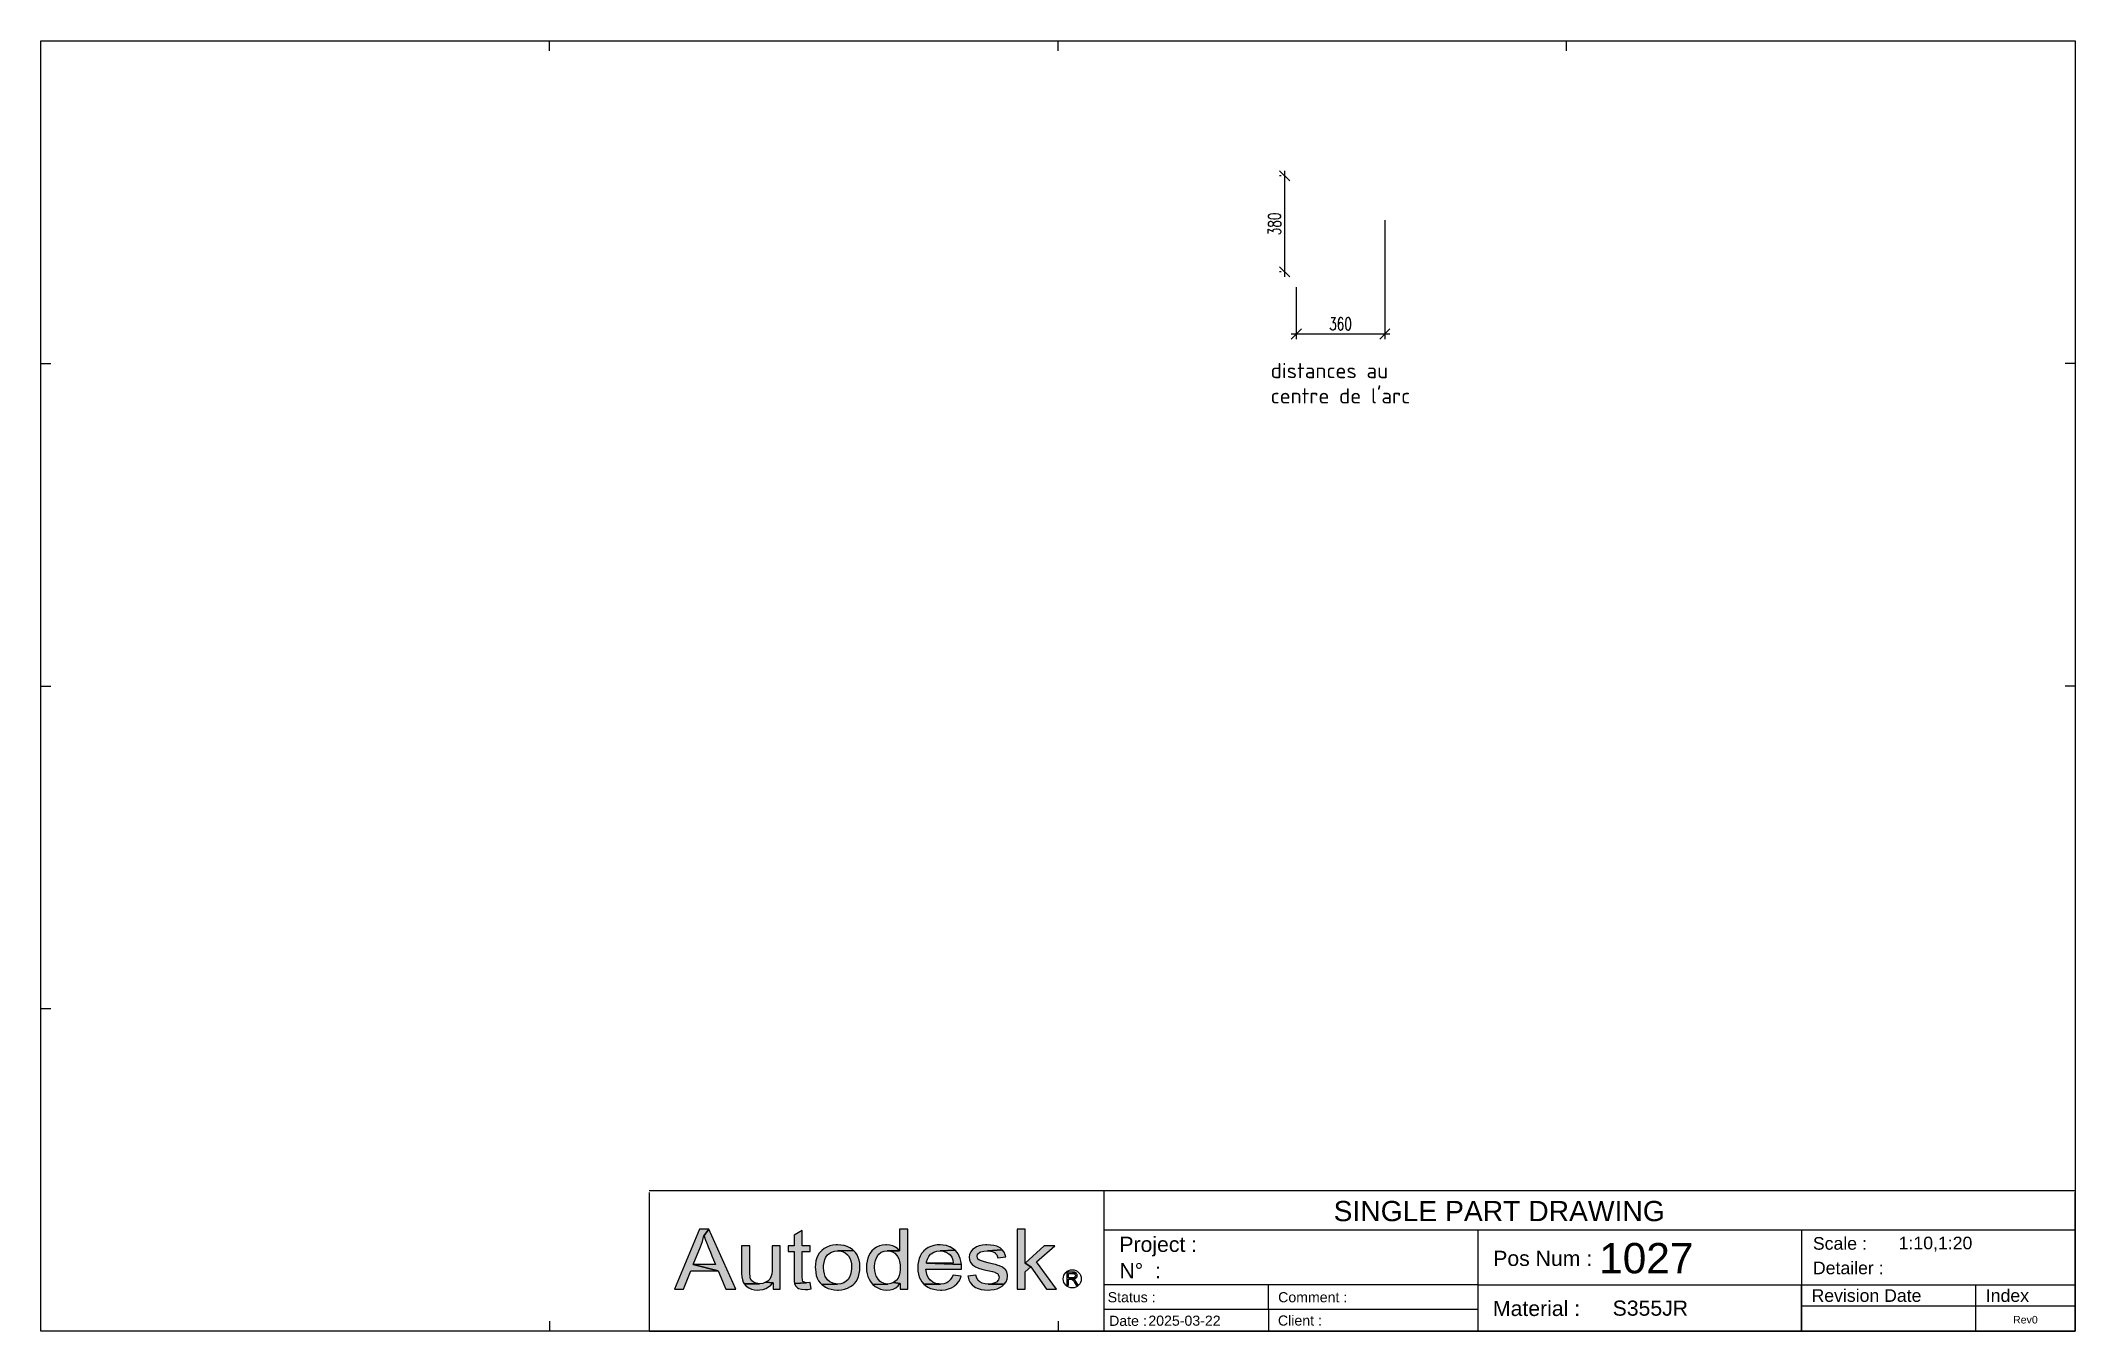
# Paper-space layout 'A3 Advance Steel' of a CAD drawing. Header units: millimetres. Extents: x 0 to 402, y 0 to 255.
import ezdxf
from ezdxf.enums import TextEntityAlignment as Align

# ---------------------------------------------------------------- set-up
doc = ezdxf.new("R2010")
doc.units = ezdxf.units.MM
doc.layers.get('0').update_dxf_attribs({"linetype": 'CONTINUOUS'})
doc.layers.get('DEFPOINTS').update_dxf_attribs({"linetype": 'CONTINUOUS'})
for name, color, linetype in [('AUTODESK_LOGO', 7, 'CONTINUOUS'), ('FRAME', 7, 'CONTINUOUS'), ('HEADER', 7, 'CONTINUOUS'), ('HEADER_TEXT', 7, 'CONTINUOUS')]:
    doc.layers.add(name, color=color, linetype=linetype)
doc.styles.add('ARIAL_1', font='arial.ttf', dxfattribs={"height": 3.5})
doc.styles.add('AS Style', font='arial.ttf')
doc.styles.add('ISOCPEUR', font='isocpeur.ttf', dxfattribs={"height": 3})
doc.styles.add('ROMANS', font='romans.shx', dxfattribs={"width": 0.7, "height": 2.5})
doc.dimstyles.new('AS_DIM_STYLE1', dxfattribs={"dimtxt": 2.5, "dimasz": 2, "dimexe": 1, "dimexo": 3, "dimgap": 0.75, "dimtad": 1, "dimdec": 0, "dimdsep": 46, "dimtxsty": 'ROMANS', "dimblk": 'OBLIQUE', "dimcen": 0, "dimdle": 1, "dimclrt": 142, "dimadec": 0, "dimazin": 0, "dimtfac": 1, "dimtdec": 0, "dimtmove": 0, "dimatfit": 3, "dimldrblk": 'CLOSEDBLANK', "dimfxl": 1, "dimtfill": 1, "dimtolj": 1, "dimtzin": 0, "dimarcsym": 0})

# ---------------------------------------------------------------- blocks, each defined once
blk = doc.blocks.new('HYPERSTEELPAGEFRAME')
blk.add_lwpolyline([(0, 0), (-402.4, 0), (-402.4, 255.4), (0, 255.4)], close=True)
at = {"layer": 'FRAME'}
for p, q in [((-301.8, 253.4), (-301.8, 255.4)), ((-201.2, 253.4), (-201.2, 255.4)), ((-100.6, 253.4), (-100.6, 255.4)), ((-402.4, 191.55), (-400.4, 191.55)), ((0, 191.55), (-2, 191.55)), ((-402.4, 127.7), (-400.4, 127.7)), ((0, 127.7), (-2, 127.7)), ((-402.4, 63.85), (-400.4, 63.85)), ((-301.8, 2), (-301.8, 0)), ((-201.2, 2), (-201.2, 0))]:
    blk.add_line(p, q, dxfattribs=at)
blk = doc.blocks.new('Autodesk Logo')
at = {"layer": 'AUTODESK_LOGO'}
h = blk.add_hatch(color=256, dxfattribs=at)
h.dxf.hatch_style = 1
h.paths.add_polyline_path([(13.68, 23.63), (9.98, 23.63), (0, 0), (3.63, 0), (6.5, 7.19), (17.34, 7.19), (7.48, 9.67), (10.38, 16.75), (10.74, 17.7), (11.11, 18.8), (11.43, 19.95), (11.71, 21.16), (11.8, 21.16)])
h.paths.add_polyline_path([(13.68, 23.63), (11.8, 21.16), (11.97, 20.54), (12.36, 19.35), (12.7, 18.39), (12.83, 18.07), (13.06, 17.5), (13.38, 16.74), (13.78, 15.75), (14.27, 14.54), (14.86, 13.13), (15.53, 11.51), (16.29, 9.67), (7.48, 9.67), (17.34, 7.19), (20.4, 0), (24.27, 0)])
h.paths.add_polyline_path([(29.81, 17.09), (26.62, 17.09), (26.62, 6.5), (26.62, 6.13), (26.71, 4.84), (26.9, 3.7), (27.18, 2.73), (27.56, 2), (33.72, 2.11), (32.41, 2.27), (31.3, 2.76), (30.57, 3.36), (30.06, 4.36), (29.94, 5.02), (29.84, 6.16), (29.81, 7.62)])
h.paths.add_polyline_path([(41.9, 17.09), (38.71, 17.09), (38.71, 7.97), (38.7, 7.26), (38.54, 5.88), (38.22, 4.77), (37.75, 3.89), (37.12, 3.26), (36.1, 2.66), (39.04, 2.51), (39.04, 0), (41.9, 0)])
h.paths.add_polyline_path([(36.1, 2.66), (34.94, 2.25), (33.72, 2.11), (27.56, 2), (28.35, 1.13), (29.42, 0.43), (30.53, -0.01), (31.76, -0.3), (33.06, -0.4), (33.87, -0.36), (35.09, -0.16), (36.21, 0.24), (37.22, 0.82), (38.14, 1.58), (38.95, 2.51), (39.04, 2.51)])
h.paths.add_polyline_path([(138.75, 23.63), (135.56, 23.63), (135.56, 0), (138.75, 0), (138.75, 6.8), (141, 8.76), (138.75, 10.18)])
h.paths.add_polyline_path([(150.45, 17.09), (146.3, 17.09), (138.75, 10.18), (141, 8.76), (147.26, 0), (151.17, 0), (143.26, 10.76)])
h.paths.add_polyline_path([(123.58, 17.48), (123.25, 17.48), (121.86, 17.37), (120.61, 17.09), (119.5, 16.68), (118.54, 16.1), (118, 15.64), (117.25, 14.74), (116.81, 13.71), (116.66, 12.57), (116.78, 11.6), (117.21, 10.54), (117.95, 9.6), (118.31, 9.3), (119.14, 8.8), (120.25, 8.32), (121.61, 7.89), (123.24, 7.49), (124.58, 7.19), (125.89, 6.89), (126.71, 6.67), (126.92, 6.6), (127.99, 5.97), (128.13, 5.81), (128.49, 4.72), (128.22, 3.67), (127.38, 2.78), (126.77, 2.44), (125.6, 2.1), (124.17, 1.98), (130.53, 1.91), (131.2, 2.84), (131.62, 3.88), (131.76, 5.01), (131.73, 5.6), (131.47, 6.77), (130.94, 7.69), (130.77, 7.88), (129.82, 8.61), (128.63, 9.17), (128.1, 9.36), (127.02, 9.67), (125.7, 10.02), (124.17, 10.39), (122.73, 10.76), (121.47, 11.14), (120.65, 11.45), (120.11, 11.86), (119.75, 12.9), (119.98, 13.78), (120.88, 14.55), (121.24, 14.71), (122.4, 15.01), (123.82, 15.11), (129.72, 15.56), (128.83, 16.29), (128.56, 16.45), (127.56, 16.91), (126.39, 17.22), (125.07, 17.42)])
h.paths.add_polyline_path([(129.72, 15.56), (123.82, 15.11), (124.38, 15.1), (125.69, 14.88), (126.71, 14.42), (126.84, 14.32), (127.57, 13.48), (127.94, 12.31), (131.06, 12.7), (130.87, 13.56), (130.41, 14.64)], flags=17)
h.paths.add_polyline_path([(119.32, 5.54), (116.14, 5.11), (116.19, 4.85), (116.53, 3.65), (117.05, 2.6), (117.75, 1.72), (118.63, 0.99), (119.19, 0.65), (120.22, 0.19), (121.4, -0.14), (122.73, -0.33), (124.21, -0.4), (125.1, -0.37), (126.45, -0.2), (127.66, 0.1), (128.75, 0.56), (129.69, 1.16), (130.53, 1.91), (124.17, 1.98), (122.99, 2.05), (121.76, 2.35), (120.78, 2.87), (120.24, 3.37), (119.65, 4.33)])
h.paths.add_polyline_path([(105.09, 17.48), (103.94, 17.44), (102.65, 17.24), (101.46, 16.89), (100.4, 16.41), (99.44, 15.76), (98.59, 14.97), (98.52, 14.9), (97.83, 14.02), (97.27, 13.06), (96.83, 12.03), (96.52, 10.91), (96.34, 9.7), (96.27, 8.41), (96.27, 8.35), (96.34, 7.05), (96.54, 5.84), (96.87, 4.74), (97.34, 3.72), (97.93, 2.8), (98.66, 1.97), (105.27, 1.98), (104.62, 2.01), (103.38, 2.25), (102.28, 2.74), (101.32, 3.49), (101.25, 3.55), (100.57, 4.38), (100.06, 5.37), (99.71, 6.52), (99.52, 7.82), (113.62, 7.82), (113.6, 8.35), (113.53, 9.75), (99.71, 10.21), (99.78, 10.71), (100.1, 11.86), (100.64, 12.87), (101.39, 13.75), (101.62, 13.95), (102.62, 14.6), (103.79, 14.98), (105.09, 15.11), (111.02, 15.36), (110.09, 16.1), (109.05, 16.66), (108.82, 16.76), (107.6, 17.17), (106.37, 17.41)])
h.paths.add_polyline_path([(111.02, 15.36), (105.09, 15.11), (106.28, 15), (107.45, 14.61), (108.57, 13.97), (109.1, 13.49), (109.71, 12.62), (110.13, 11.51), (110.33, 10.21), (99.71, 10.21), (113.53, 9.75), (113.36, 11.01), (113.09, 12.1), (112.73, 13.06), (112.28, 13.88), (111.87, 14.44)], flags=17)
h.paths.add_polyline_path([(110.23, 5.51), (109.83, 4.61), (109.15, 3.62), (108.34, 2.87), (107.75, 2.51), (106.6, 2.12), (105.27, 1.98), (98.66, 1.97), (99.37, 1.35), (100.33, 0.72), (101.39, 0.23), (102.58, -0.11), (103.87, -0.33), (105.27, -0.4), (105.87, -0.39), (107.22, -0.26), (108.44, 0.03), (109.57, 0.46), (110.58, 1.03), (110.88, 1.25), (111.75, 2.02), (112.48, 2.93), (113.06, 3.96), (113.5, 5.14)])
h.paths.add_polyline_path([(92.3, 23.63), (89.1, 23.63), (89.1, 15.14), (89.05, 15.14), (84.25, 15.11), (85.08, 15.06), (86.26, 14.74), (87.25, 14.14), (88.07, 13.26), (88.33, 12.86), (88.79, 11.91), (89.13, 10.84), (89.33, 9.62), (89.39, 8.28), (89.39, 7.79), (89.26, 6.47), (88.97, 5.32), (88.53, 4.35), (87.94, 3.55), (87.73, 3.32), (86.74, 2.58), (89.32, 2.18), (89.32, 0), (92.3, 0)])
h.paths.add_polyline_path([(83.92, 17.48), (83.61, 17.48), (82.31, 17.35), (81.12, 17.05), (80.03, 16.56), (79.04, 15.92), (78.17, 15.09), (78.14, 15.06), (77.48, 14.21), (76.95, 13.26), (76.52, 12.23), (76.23, 11.09), (76.04, 9.86), (75.99, 8.54), (76.04, 7.26), (76.24, 6.07), (76.56, 4.95), (77.02, 3.92), (77.59, 2.97), (78.31, 2.1), (78.53, 1.85), (84.4, 1.98), (84.22, 1.98), (83, 2.2), (81.83, 2.73), (81.4, 3.03), (80.58, 3.86), (79.93, 4.95), (79.87, 5.08), (79.53, 6.1), (79.31, 7.25), (79.24, 8.54), (79.24, 8.91), (79.36, 10.21), (79.6, 11.35), (79.99, 12.4), (80.52, 13.31), (80.95, 13.84), (81.86, 14.55), (82.96, 14.97), (84.25, 15.11), (89.05, 15.14), (88.41, 15.86), (87.5, 16.58), (86.45, 17.08), (85.26, 17.38)])
h.paths.add_polyline_path([(86.74, 2.58), (85.63, 2.14), (84.4, 1.98), (78.53, 1.85), (79.47, 1.05), (80.49, 0.42), (81.6, -0.04), (82.79, -0.32), (84.07, -0.4), (84.08, -0.4), (85.39, -0.3), (86.56, 0.01), (87.6, 0.53), (88.5, 1.25), (89.25, 2.18), (89.32, 2.18)])
h.paths.add_polyline_path([(64.57, 17.48), (63.96, 17.47), (62.67, 17.32), (61.46, 17.04), (60.33, 16.61), (59.28, 16.02), (58.3, 15.27), (58.02, 15.01), (57.33, 14.21), (56.77, 13.31), (56.34, 12.29), (56.02, 11.15), (55.83, 9.9), (55.76, 8.54), (55.78, 7.87), (55.91, 6.54), (56.15, 5.34), (56.52, 4.26), (57.02, 3.3), (57.64, 2.47), (58.39, 1.74), (64.57, 1.98), (63.83, 2.02), (62.64, 2.31), (61.56, 2.84), (60.63, 3.65), (60.28, 4.05), (59.72, 4.94), (59.34, 5.99), (59.11, 7.18), (59.03, 8.54), (59.05, 9.29), (59.21, 10.56), (59.51, 11.7), (59.98, 12.66), (60.58, 13.48), (61.13, 13.98), (62.15, 14.61), (63.3, 14.98), (64.57, 15.11), (70.9, 15.23), (70.42, 15.63), (69.41, 16.31), (68.33, 16.82), (67.16, 17.19), (65.91, 17.41)])
h.paths.add_polyline_path([(70.9, 15.23), (64.57, 15.11), (65.31, 15.07), (66.5, 14.8), (67.57, 14.27), (68.54, 13.49), (68.87, 13.13), (69.41, 12.24), (69.81, 11.21), (70.06, 10), (70.14, 8.65), (70.13, 8.15), (70, 6.89), (69.71, 5.74), (69.3, 4.72), (68.72, 3.82), (68.02, 3.1), (67.06, 2.48), (65.89, 2.11), (64.57, 1.98), (58.39, 1.74), (58.73, 1.48), (59.77, 0.8), (60.87, 0.27), (62.03, -0.1), (63.27, -0.33), (64.57, -0.4), (64.9, -0.4), (66.15, -0.29), (67.36, -0.01), (68.52, 0.4), (69.63, 0.98), (70.69, 1.69), (71.29, 2.22), (71.94, 3), (72.45, 3.9), (72.87, 4.94), (73.16, 6.1), (73.34, 7.39), (73.4, 8.81), (73.4, 8.93), (73.32, 10.23), (73.1, 11.44), (72.76, 12.54), (72.27, 13.53), (71.65, 14.44)])
h.paths.add_polyline_path([(50.54, 23.11), (47.35, 21.36), (47.35, 17.09), (45.03, 17.09), (45.03, 14.86), (47.35, 14.86), (47.35, 5.01), (47.37, 4.38), (47.42, 3.13), (47.57, 2.14), (52.32, 2.48), (51.74, 2.53), (50.84, 3.03), (50.67, 3.53), (50.54, 4.85), (50.54, 14.86), (53.74, 14.86), (53.74, 17.09), (50.54, 17.09)])
h.paths.add_polyline_path([(53.74, 2.61), (53.59, 2.58), (52.32, 2.48), (47.57, 2.14), (47.9, 1.32), (48.73, 0.46), (49.16, 0.22), (50.29, -0.11), (51.79, -0.23), (52.78, -0.17), (54.17, 0.03)])
h.paths.add_polyline_path([(157.52, 6.71), (155.26, 6.71), (155.26, 1.59), (155.93, 1.59), (155.93, 3.86), (156.72, 3.86), (157.91, 3.92), (158.3, 4), (158.7, 4.16), (159, 4.39), (155.93, 4.45), (155.93, 6.14), (157.55, 6.14), (158.93, 6.35), (158.56, 6.57), (158.44, 6.61), (158.04, 6.69)])
h.paths.add_polyline_path([(158.93, 6.35), (157.55, 6.14), (157.58, 6.14), (158.06, 6.08), (158.39, 5.9), (158.54, 5.72), (158.65, 5.31), (158.65, 5.26), (158.51, 4.85), (158.47, 4.79), (158.11, 4.55), (157.87, 4.48), (157.39, 4.45), (155.93, 4.45), (159, 4.39), (159.1, 4.51), (159.29, 4.88), (159.35, 5.31), (159.3, 5.69), (159.13, 6.08)])
h.paths.add_polyline_path([(157.91, 3.92), (156.72, 3.86), (157.1, 3.84), (157.41, 3.7), (157.44, 3.68), (157.75, 3.36), (157.96, 3.06), (158.24, 2.65), (158.92, 1.59), (159.77, 1.59), (158.87, 2.98), (158.87, 2.99), (158.6, 3.36), (158.31, 3.66), (158.29, 3.68)])
for points in [[(13.68, 23.63), (9.98, 23.63), (0, 0), (3.63, 0), (6.5, 7.19), (17.34, 7.19), (7.48, 9.67), (10.38, 16.75), (10.74, 17.7), (11.11, 18.8), (11.43, 19.95), (11.71, 21.16), (11.8, 21.16)], [(13.68, 23.63), (11.8, 21.16), (11.97, 20.54), (12.36, 19.35), (12.7, 18.39), (12.83, 18.07), (13.06, 17.5), (13.38, 16.74), (13.78, 15.75), (14.27, 14.54), (14.86, 13.13), (15.53, 11.51), (16.29, 9.67), (7.48, 9.67), (17.34, 7.19), (20.4, 0), (24.27, 0)], [(29.81, 17.09), (26.62, 17.09), (26.62, 6.5), (26.62, 6.13), (26.71, 4.84), (26.9, 3.7), (27.18, 2.73), (27.56, 2), (33.72, 2.11), (32.41, 2.27), (31.3, 2.76), (30.57, 3.36), (30.06, 4.36), (29.94, 5.02), (29.84, 6.16), (29.81, 7.62)], [(41.9, 17.09), (38.71, 17.09), (38.71, 7.97), (38.7, 7.26), (38.54, 5.88), (38.22, 4.77), (37.75, 3.89), (37.12, 3.26), (36.1, 2.66), (39.04, 2.51), (39.04, 0), (41.9, 0)], [(50.54, 23.11), (47.35, 21.36), (47.35, 17.09), (45.03, 17.09), (45.03, 14.86), (47.35, 14.86), (47.35, 5.01), (47.37, 4.38), (47.42, 3.13), (47.57, 2.14), (52.32, 2.48), (51.74, 2.53), (50.84, 3.03), (50.67, 3.53), (50.54, 4.85), (50.54, 14.86), (53.74, 14.86), (53.74, 17.09), (50.54, 17.09)], [(64.57, 17.48), (63.96, 17.47), (62.67, 17.32), (61.46, 17.04), (60.33, 16.61), (59.28, 16.02), (58.3, 15.27), (58.02, 15.01), (57.33, 14.21), (56.77, 13.31), (56.34, 12.29), (56.02, 11.15), (55.83, 9.9), (55.76, 8.54), (55.78, 7.87), (55.91, 6.54), (56.15, 5.34), (56.52, 4.26), (57.02, 3.3), (57.64, 2.47), (58.39, 1.74), (64.57, 1.98), (63.83, 2.02), (62.64, 2.31), (61.56, 2.84), (60.63, 3.65), (60.28, 4.05), (59.72, 4.94), (59.34, 5.99), (59.11, 7.18), (59.03, 8.54), (59.05, 9.29), (59.21, 10.56), (59.51, 11.7), (59.98, 12.66), (60.58, 13.48), (61.13, 13.98), (62.15, 14.61), (63.3, 14.98), (64.57, 15.11), (70.9, 15.23), (70.42, 15.63), (69.41, 16.31), (68.33, 16.82), (67.16, 17.19), (65.91, 17.41)], [(83.92, 17.48), (83.61, 17.48), (82.31, 17.35), (81.12, 17.05), (80.03, 16.56), (79.04, 15.92), (78.17, 15.09), (78.14, 15.06), (77.48, 14.21), (76.95, 13.26), (76.52, 12.23), (76.23, 11.09), (76.04, 9.86), (75.99, 8.54), (76.04, 7.26), (76.24, 6.07), (76.56, 4.95), (77.02, 3.92), (77.59, 2.97), (78.31, 2.1), (78.53, 1.85), (84.4, 1.98), (84.22, 1.98), (83, 2.2), (81.83, 2.73), (81.4, 3.03), (80.58, 3.86), (79.93, 4.95), (79.87, 5.08), (79.53, 6.1), (79.31, 7.25), (79.24, 8.54), (79.24, 8.91), (79.36, 10.21), (79.6, 11.35), (79.99, 12.4), (80.52, 13.31), (80.95, 13.84), (81.86, 14.55), (82.96, 14.97), (84.25, 15.11), (89.05, 15.14), (88.41, 15.86), (87.5, 16.58), (86.45, 17.08), (85.26, 17.38)], [(92.3, 23.63), (89.1, 23.63), (89.1, 15.14), (89.05, 15.14), (84.25, 15.11), (85.08, 15.06), (86.26, 14.74), (87.25, 14.14), (88.07, 13.26), (88.33, 12.86), (88.79, 11.91), (89.13, 10.84), (89.33, 9.62), (89.39, 8.28), (89.39, 7.79), (89.26, 6.47), (88.97, 5.32), (88.53, 4.35), (87.94, 3.55), (87.73, 3.32), (86.74, 2.58), (89.32, 2.18), (89.32, 0), (92.3, 0)], [(105.09, 17.48), (103.94, 17.44), (102.65, 17.24), (101.46, 16.89), (100.4, 16.41), (99.44, 15.76), (98.59, 14.97), (98.52, 14.9), (97.83, 14.02), (97.27, 13.06), (96.83, 12.03), (96.52, 10.91), (96.34, 9.7), (96.27, 8.41), (96.27, 8.35), (96.34, 7.05), (96.54, 5.84), (96.87, 4.74), (97.34, 3.72), (97.93, 2.8), (98.66, 1.97), (105.27, 1.98), (104.62, 2.01), (103.38, 2.25), (102.28, 2.74), (101.32, 3.49), (101.25, 3.55), (100.57, 4.38), (100.06, 5.37), (99.71, 6.52), (99.52, 7.82), (113.62, 7.82), (113.6, 8.35), (113.53, 9.75), (99.71, 10.21), (99.78, 10.71), (100.1, 11.86), (100.64, 12.87), (101.39, 13.75), (101.62, 13.95), (102.62, 14.6), (103.79, 14.98), (105.09, 15.11), (111.02, 15.36), (110.09, 16.1), (109.05, 16.66), (108.82, 16.76), (107.6, 17.17), (106.37, 17.41)], [(123.58, 17.48), (123.25, 17.48), (121.86, 17.37), (120.61, 17.09), (119.5, 16.68), (118.54, 16.1), (118, 15.64), (117.25, 14.74), (116.81, 13.71), (116.66, 12.57), (116.78, 11.6), (117.21, 10.54), (117.95, 9.6), (118.31, 9.3), (119.14, 8.8), (120.25, 8.32), (121.61, 7.89), (123.24, 7.49), (124.58, 7.19), (125.89, 6.89), (126.71, 6.67), (126.92, 6.6), (127.99, 5.97), (128.13, 5.81), (128.49, 4.72), (128.22, 3.67), (127.38, 2.78), (126.77, 2.44), (125.6, 2.1), (124.17, 1.98), (130.53, 1.91), (131.2, 2.84), (131.62, 3.88), (131.76, 5.01), (131.73, 5.6), (131.47, 6.77), (130.94, 7.69), (130.77, 7.88), (129.82, 8.61), (128.63, 9.17), (128.1, 9.36), (127.02, 9.67), (125.7, 10.02), (124.17, 10.39), (122.73, 10.76), (121.47, 11.14), (120.65, 11.45), (120.11, 11.86), (119.75, 12.9), (119.98, 13.78), (120.88, 14.55), (121.24, 14.71), (122.4, 15.01), (123.82, 15.11), (129.72, 15.56), (128.83, 16.29), (128.56, 16.45), (127.56, 16.91), (126.39, 17.22), (125.07, 17.42)], [(138.75, 23.63), (135.56, 23.63), (135.56, 0), (138.75, 0), (138.75, 6.8), (141, 8.76), (138.75, 10.18)], [(150.45, 17.09), (146.3, 17.09), (138.75, 10.18), (141, 8.76), (147.26, 0), (151.17, 0), (143.26, 10.76)], [(70.9, 15.23), (64.57, 15.11), (65.31, 15.07), (66.5, 14.8), (67.57, 14.27), (68.54, 13.49), (68.87, 13.13), (69.41, 12.24), (69.81, 11.21), (70.06, 10), (70.14, 8.65), (70.13, 8.15), (70, 6.89), (69.71, 5.74), (69.3, 4.72), (68.72, 3.82), (68.02, 3.1), (67.06, 2.48), (65.89, 2.11), (64.57, 1.98), (58.39, 1.74), (58.73, 1.48), (59.77, 0.8), (60.87, 0.27), (62.03, -0.1), (63.27, -0.33), (64.57, -0.4), (64.9, -0.4), (66.15, -0.29), (67.36, -0.01), (68.52, 0.4), (69.63, 0.98), (70.69, 1.69), (71.29, 2.22), (71.94, 3), (72.45, 3.9), (72.87, 4.94), (73.16, 6.1), (73.34, 7.39), (73.4, 8.81), (73.4, 8.93), (73.32, 10.23), (73.1, 11.44), (72.76, 12.54), (72.27, 13.53), (71.65, 14.44)], [(111.02, 15.36), (105.09, 15.11), (106.28, 15), (107.45, 14.61), (108.57, 13.97), (109.1, 13.49), (109.71, 12.62), (110.13, 11.51), (110.33, 10.21), (99.71, 10.21), (113.53, 9.75), (113.36, 11.01), (113.09, 12.1), (112.73, 13.06), (112.28, 13.88), (111.87, 14.44)], [(129.72, 15.56), (123.82, 15.11), (124.38, 15.1), (125.69, 14.88), (126.71, 14.42), (126.84, 14.32), (127.57, 13.48), (127.94, 12.31), (131.06, 12.7), (130.87, 13.56), (130.41, 14.64)], [(36.1, 2.66), (34.94, 2.25), (33.72, 2.11), (27.56, 2), (28.35, 1.13), (29.42, 0.43), (30.53, -0.01), (31.76, -0.3), (33.06, -0.4), (33.87, -0.36), (35.09, -0.16), (36.21, 0.24), (37.22, 0.82), (38.14, 1.58), (38.95, 2.51), (39.04, 2.51)], [(53.74, 2.61), (53.59, 2.58), (52.32, 2.48), (47.57, 2.14), (47.9, 1.32), (48.73, 0.46), (49.16, 0.22), (50.29, -0.11), (51.79, -0.23), (52.78, -0.17), (54.17, 0.03)], [(86.74, 2.58), (85.63, 2.14), (84.4, 1.98), (78.53, 1.85), (79.47, 1.05), (80.49, 0.42), (81.6, -0.04), (82.79, -0.32), (84.07, -0.4), (84.08, -0.4), (85.39, -0.3), (86.56, 0.01), (87.6, 0.53), (88.5, 1.25), (89.25, 2.18), (89.32, 2.18)], [(110.23, 5.51), (109.83, 4.61), (109.15, 3.62), (108.34, 2.87), (107.75, 2.51), (106.6, 2.12), (105.27, 1.98), (98.66, 1.97), (99.37, 1.35), (100.33, 0.72), (101.39, 0.23), (102.58, -0.11), (103.87, -0.33), (105.27, -0.4), (105.87, -0.39), (107.22, -0.26), (108.44, 0.03), (109.57, 0.46), (110.58, 1.03), (110.88, 1.25), (111.75, 2.02), (112.48, 2.93), (113.06, 3.96), (113.5, 5.14)], [(119.32, 5.54), (116.14, 5.11), (116.19, 4.85), (116.53, 3.65), (117.05, 2.6), (117.75, 1.72), (118.63, 0.99), (119.19, 0.65), (120.22, 0.19), (121.4, -0.14), (122.73, -0.33), (124.21, -0.4), (125.1, -0.37), (126.45, -0.2), (127.66, 0.1), (128.75, 0.56), (129.69, 1.16), (130.53, 1.91), (124.17, 1.98), (122.99, 2.05), (121.76, 2.35), (120.78, 2.87), (120.24, 3.37), (119.65, 4.33)], [(157.52, 6.71), (155.26, 6.71), (155.26, 1.59), (155.93, 1.59), (155.93, 3.86), (156.72, 3.86), (157.91, 3.92), (158.3, 4), (158.7, 4.16), (159, 4.39), (155.93, 4.45), (155.93, 6.14), (157.55, 6.14), (158.93, 6.35), (158.56, 6.57), (158.44, 6.61), (158.04, 6.69)], [(158.93, 6.35), (157.55, 6.14), (157.58, 6.14), (158.06, 6.08), (158.39, 5.9), (158.54, 5.72), (158.65, 5.31), (158.65, 5.26), (158.51, 4.85), (158.47, 4.79), (158.11, 4.55), (157.87, 4.48), (157.39, 4.45), (155.93, 4.45), (159, 4.39), (159.1, 4.51), (159.29, 4.88), (159.35, 5.31), (159.3, 5.69), (159.13, 6.08)], [(157.91, 3.92), (156.72, 3.86), (157.1, 3.84), (157.41, 3.7), (157.44, 3.68), (157.75, 3.36), (157.96, 3.06), (158.24, 2.65), (158.92, 1.59), (159.77, 1.59), (158.87, 2.98), (158.87, 2.99), (158.6, 3.36), (158.31, 3.66), (158.29, 3.68)]]:
    blk.add_lwpolyline(points, close=True, dxfattribs=at)
blk.add_circle((157.39, 4.03), 3.59, dxfattribs=at)
blk = doc.blocks.new('HYPERSTEELPAGEHEADER')
at = {"layer": 'HEADER', "linetype": 'Continuous'}
for p, q in [((1164, 27.78), (881.92, 27.78)), ((881.92, 27.5), (881.92, 0)), ((971.87, 27.78), (971.87, 0)), ((1164, 0), (1164, 27.5)), ((1164, 20), (971.87, 20)), ((1045.83, 20), (1045.83, 0)), ((1109.83, 20), (1109.83, 0)), ((1045.83, 9.17), (971.87, 9.17)), ((1004.44, 4.37), (1004.44, 9.17)), ((1045.83, 9.17), (1109.83, 9.17)), ((1109.83, 9.17), (1163.87, 9.17)), ((971.91, 4.37), (1045.87, 4.37)), ((1004.44, 4.37), (1004.44, 0)), ((881.92, 0), (1164, 0))]:
    blk.add_line(p, q, dxfattribs=at)
at = {"layer": 'HEADER'}
for p, q in [((1109.83, 0), (1109.83, 9.17)), ((1109.83, 9.17), (1164, 9.17)), ((1144.3, 0), (1144.3, 9.17)), ((1164, 0), (1164, 9.17)), ((1109.83, 5.04), (1164, 5.04)), ((1109.83, 0), (1164, 0))]:
    blk.add_line(p, q, dxfattribs=at)
at = {"xscale": 0.5, "yscale": 0.5, "zscale": 0.5}
blk.add_blockref('Autodesk Logo', (886.92, 8.37), dxfattribs=at)
at = {"layer": 'HEADER', "linetype": 'Continuous', "style": 'AS Style'}
for tag, p, height in [('PROJECT', (991.84, 15.66), 3), ('POS_NUM', (1069.83, 11.48), 6), ('SCALE', (1129.07, 16.23), 2.5), ('PROJECT_NO', (984.51, 10.51), 3), ('DETAILER', (1129.05, 11.3), 2.5), ('APPROVAL_STATUS', (982.62, 5.77), 2), ('APPROVAL_COMMENT', (1020.56, 5.45), 2), ('MATERIAL', (1072.5, 3.09), 3), ('DATE_DRAW', (980.67, 1.11), 2), ('CLIENT', (1015.92, 1.13), 2), ('REVISION_DATE', (1112.99, 1.06), 2.5)]:
    blk.add_attdef(tag, p, '', height=height, dxfattribs=at)
blk.add_attdef('REVISION_INDEX', text='', height=1.5, dxfattribs=at).set_placement((1154.13, 1.55), align=Align.CENTER)
at = {"layer": 'HEADER_TEXT', "style": 'ARIAL_1'}
for s, height, p in [('Revision Date', 2.5, (1111.83, 5.83)), ('Index', 2.5, (1146.3, 5.83)), ('Status :', 2, (972.63, 5.75)), ('Comment :', 2, (1006.34, 5.75))]:
    blk.add_text(s, height=height, dxfattribs=at).set_placement(p)
at = {"layer": 'HEADER_TEXT', "insert": (1004.89, 25.8), "char_height": 4, "width": 129.1855, "attachment_point": 1, "line_spacing_factor": 1.5, "style": 'ARIAL_1'}
blk.add_mtext('        SINGLE PART DRAWING', dxfattribs=at)
at = {"layer": 'HEADER_TEXT', "attachment_point": 1, "style": 'ARIAL_1'}
for s, insert, char_height, width in [('Project :', (974.94, 18.72), 3, 15.8553), ('{\\fArial|b0|i0|c0|p34;Scale :}', (1112.1, 18.65), 2.5, 17.2951), ('{\\fArial|b0|i0|c0|p34;N°  :}', (974.95, 13.51), 3, 11.2728), ('{\\fArial|b0|i0|c0|p34;Pos Num :}', (1048.88, 15.94), 3, 19.2552), ('{\\fArial|b0|i0|c0|p34;Detailer :}', (1112.11, 13.8), 2.5, 17.2951), ('{\\fArial|b0|i0|c0|p34;Material :}', (1048.83, 6.03), 3, 19.0283), ('{\\fArial|b0|i0|c0|p34;Date :}', (972.91, 3.08), 2, 8.5119), ('{\\fArial|b0|i0|c0|p34;Client :}', (1006.3, 3.14), 2, 10.5466)]:
    blk.add_mtext(s, dxfattribs=dict(at, insert=insert, char_height=char_height, width=width))
blk = doc.blocks.new('_Oblique')
at = {"color": 0, "linetype": 'ByBlock', "lineweight": -2}
blk.add_line((-0.5, -0.5), (0.5, 0.5), dxfattribs=at)
blk = doc.blocks.new('*D12')
at = {"color": 0, "lineweight": -2, "transparency": 16777216}
for p, q in [((246.03, 208.64), (246.03, 229.64)), ((245.33, 228.64), (245.03, 228.64)), ((245.33, 209.64), (245.03, 209.64))]:
    blk.add_line(p, q, dxfattribs=at)
at = {"layer": 'DEFPOINTS', "color": 0, "transparency": 16777216}
for p in [(246.03, 228.64), (248.33, 228.64, 4750.75), (248.33, 209.64, 4750.75)]:
    blk.add_point(p, dxfattribs=at)
at = {"color": 0, "lineweight": -2, "transparency": 16777216, "xscale": 2, "yscale": 2, "zscale": 2}
for p, rotation in [((246.03, 228.64), 90), ((246.03, 209.64), 270)]:
    blk.add_blockref('_Oblique', p, dxfattribs=dict(at, rotation=rotation))
at = {"color": 142, "transparency": 16777216, "insert": (244.03, 219.14), "char_height": 2.5, "attachment_point": 5, "rotation": 90, "style": 'ROMANS', "bg_fill": 3, "box_fill_scale": 1.1, "bg_fill_color": 256, "bg_fill_true_color": 13158600, "bg_fill_transparency": 0}
blk.add_mtext('\\A1;380', dxfattribs=at)
blk = doc.blocks.new('_ClosedBlank')
at = {"color": 0, "linetype": 'ByBlock', "lineweight": -2}
for p, q in [((-1, 0.17), (0, 0)), ((-1, 0.17), (-1, -0.17)), ((0, 0), (-1, -0.17))]:
    blk.add_line(p, q, dxfattribs=at)
blk = doc.blocks.new('*D13')
at = {"color": 0, "lineweight": -2, "transparency": 16777216}
for p, q in [((265.83, 219.89), (265.83, 196.36)), ((248.33, 206.64), (248.33, 196.36)), ((247.33, 197.36), (266.83, 197.36))]:
    blk.add_line(p, q, dxfattribs=at)
at = {"layer": 'DEFPOINTS', "color": 0, "transparency": 16777216}
for p in [(265.83, 222.89, 4750.75), (248.33, 209.64, 4750.75), (265.83, 197.36)]:
    blk.add_point(p, dxfattribs=at)
at = {"color": 0, "lineweight": -2, "transparency": 16777216, "xscale": 2, "yscale": 2, "zscale": 2, "rotation": 180}
blk.add_blockref('_Oblique', (248.33, 197.36), dxfattribs=at)
at = {"color": 0, "lineweight": -2, "transparency": 16777216, "xscale": 2, "yscale": 2, "zscale": 2}
blk.add_blockref('_Oblique', (265.83, 197.36), dxfattribs=at)
at = {"color": 142, "transparency": 16777216, "insert": (257.08, 199.36), "char_height": 2.5, "attachment_point": 5, "style": 'ROMANS', "bg_fill": 3, "box_fill_scale": 1.1, "bg_fill_color": 256, "bg_fill_true_color": 13158600, "bg_fill_transparency": 0}
blk.add_mtext('\\A1;360', dxfattribs=at)

psp = doc.layouts.new('A3 Advance Steel')

# ---------------------------------------------------------------- block references
psp.add_blockref('HYPERSTEELPAGEFRAME', (402.4, 0))
psp.add_blockref('HYPERSTEELPAGEHEADER', (-761.6, 0)).add_auto_attribs({'REVISION_INDEX': 'Rev0', 'MATERIAL': 'S355JR', 'DATE_DRAW': '2025-03-22', 'POS_NUM': '1027', 'SCALE': '1:10,1:20'})

# ---------------------------------------------------------------- texts
at = {"insert": (243.26, 191.61), "char_height": 3, "attachment_point": 1, "style": 'ISOCPEUR'}
psp.add_mtext_dynamic_manual_height_columns("distances au centre de l'arc", width=30.6261, gutter_width=15, heights=[0], dxfattribs=at)

# ---------------------------------------------------------------- next in the draw order: dimensions: what is measured, and where the dimension line sits
dim = psp.add_linear_dim(base=(246.03, 228.64, 4750.75), p1=(248.33, 209.64, 9501.5), p2=(248.33, 228.64, 9501.5), angle=90, text='380', dimstyle='AS_DIM_STYLE1')
dim.commit()
dim.dimension.update_dxf_attribs({"geometry": '*D12', "text_midpoint": (244.03, 219.14, 4750.75)})

# ---------------------------------------------------------------- next in the draw order: dimensions: what is measured, and where the dimension line sits
dim = psp.add_linear_dim(base=(265.83, 197.36, 4750.75), p1=(248.33, 209.64, 9501.5), p2=(265.83, 222.89, 9501.5), text='360', dimstyle='AS_DIM_STYLE1')
dim.commit()
dim.dimension.update_dxf_attribs({"geometry": '*D13', "text_midpoint": (257.08, 199.36, 4750.75)})

doc.saveas('drawing.dxf')
